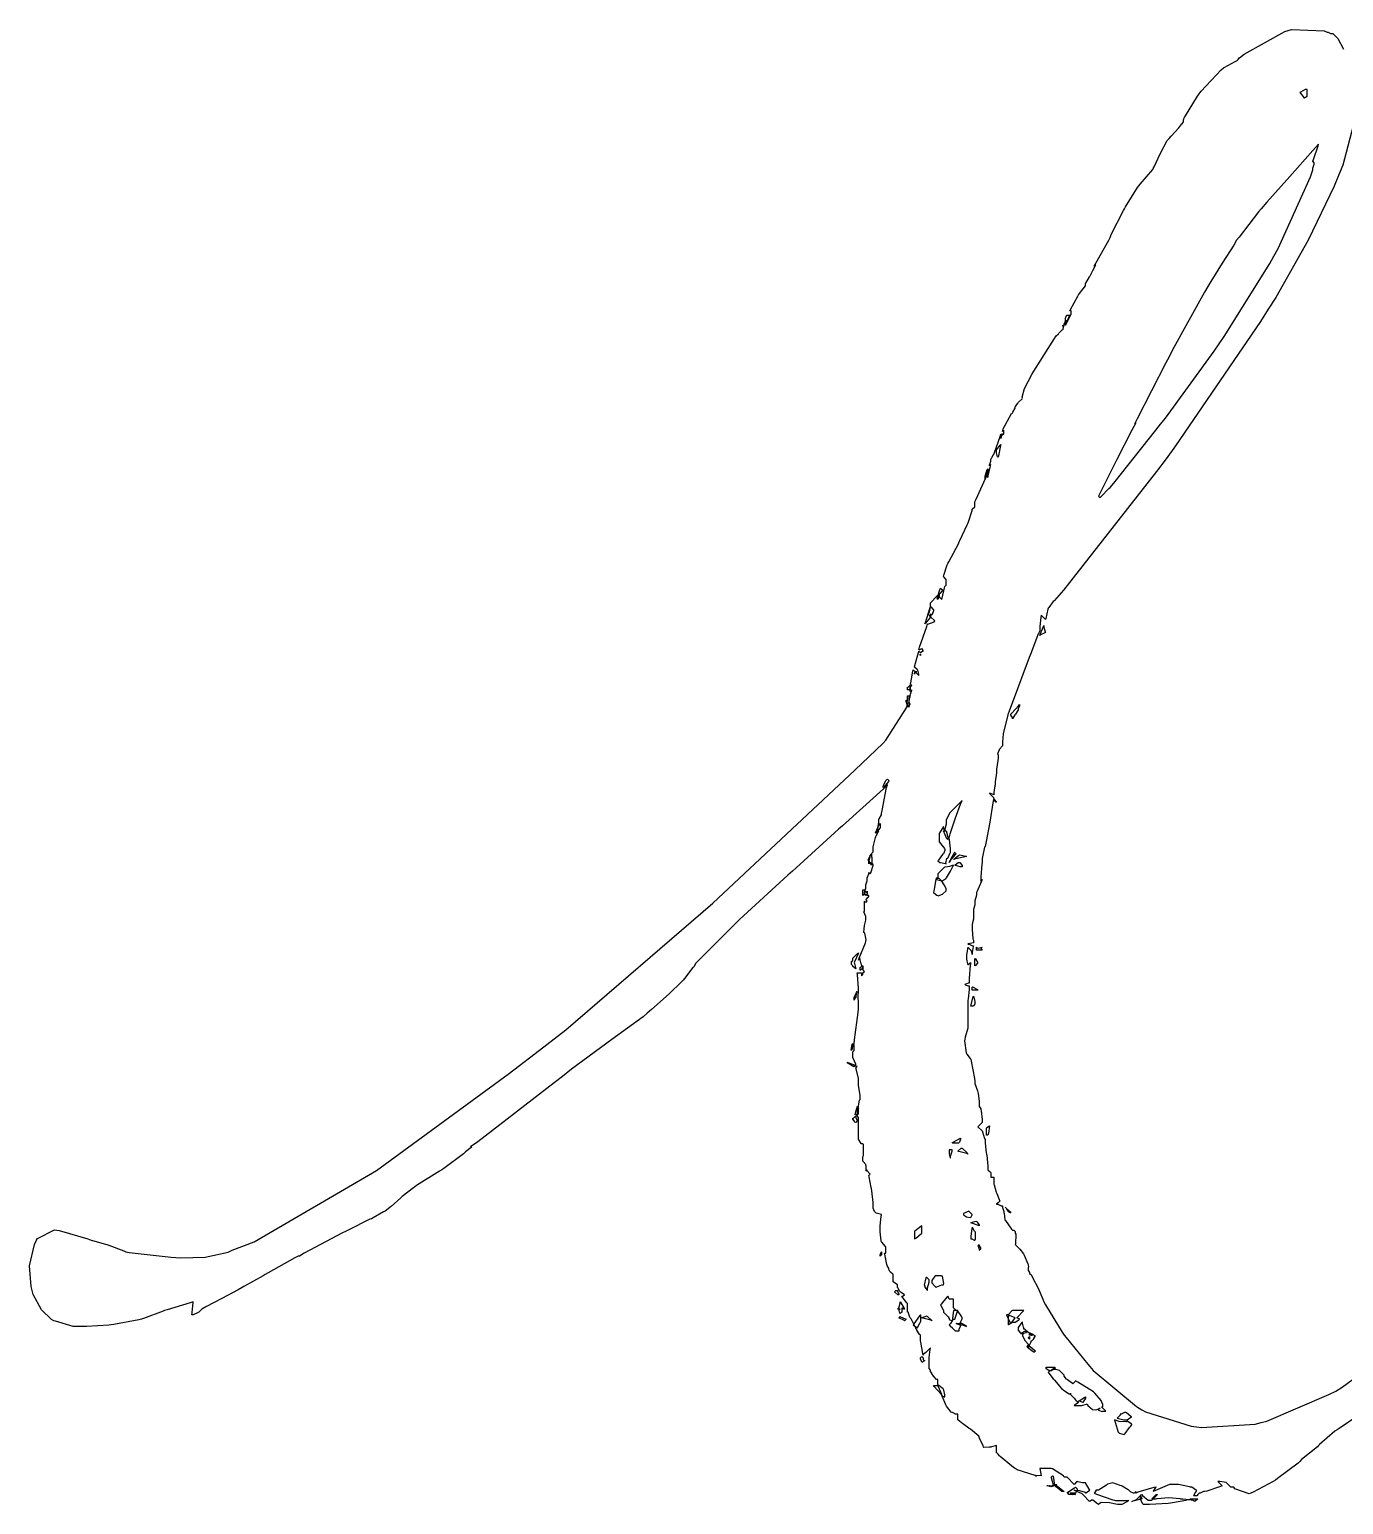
# Model space of a CAD drawing. Extents: x 51 to 306, y 22 to 311.
# Drawn here: x 58 to 90.25, y 172.72 to 208.94 of the extents above; entities that cross this region are included whole.
import ezdxf

# ---------------------------------------------------------------- set-up
doc = ezdxf.new("R2010")
doc.units = 0
doc.header["$MEASUREMENT"] = 0

msp = doc.modelspace()

# ---------------------------------------------------------------- linework, layer by layer
at = {"color": 7}
for points in [[(90.6279, 174.916), (90.1513, 174.59), (90.0987, 174.555), (90.0451, 174.52), (89.6676, 174.194), (89.6415, 174.166), (89.6137, 174.14), (89.2267, 173.823), (89.1826, 173.779), (89.1385, 173.735), (88.6354, 173.356), (88.5832, 173.32), (88.5292, 173.286), (88.0346, 173.02), (87.9821, 173.002), (87.938, 172.985), (87.5852, 173.109), (87.5591, 173.144), (87.5249, 173.144), (87.4889, 173.144), (87.4794, 173.153), (87.3912, 173.241), (87.3827, 173.25), (87.3732, 173.259), (87.2215, 173.284), (87.1721, 173.284), (87.1802, 173.276), (87.267, 173.188), (87.2765, 173.178), (87.2324, 173.162), (86.8976, 173.047), (86.8535, 173.038), (86.8179, 173.038), (86.7392, 173.002), (86.7131, 173.002), (86.6771, 172.967), (86.6771, 172.967), (86.651, 172.931), (86.6429, 172.931), (86.6249, 172.931), (86.5837, 172.931), (86.571, 172.931), (86.5794, 172.941), (86.6331, 173.029), (86.6429, 173.038), (86.6429, 173.065), (86.5353, 173.144), (86.5008, 173.144), (86.4732, 173.153), (86.203, 173.214), (86.1138, 173.214), (85.9815, 173.214), (85.6368, 173.065), (85.5846, 173.038), (85.5927, 173.047), (85.6449, 173.135), (85.6548, 173.144), (85.6008, 173.135), (85.2039, 173.02), (85.1598, 173.002), (85.1598, 173.038), (85.1598, 173.038), (85.1256, 173.002), (85.1256, 173.002), (85.0981, 173.002), (85.0276, 173.029), (85.0194, 173.038), (84.9835, 173.073), (84.9658, 173.083), (84.8251, 173.17), (84.8071, 173.178), (84.7714, 173.188), (84.5965, 173.25), (84.5965, 173.25), (84.5965, 173.25), (84.4628, 173.223), (84.4543, 173.214), (84.4367, 173.197), (84.238, 173.073), (84.1735, 173.073), (84.1735, 173.055), (84.1456, 173.011), (84.1375, 173.002), (84.1897, 172.975), (84.5951, 172.835), (84.6307, 172.825), (84.6571, 172.817), (84.9574, 172.817), (84.9835, 172.825), (84.9835, 172.825), (84.9574, 172.8), (84.9492, 172.791), (84.9492, 172.791), (84.8169, 172.721), (84.7729, 172.721), (84.7065, 172.721), (84.5111, 172.765), (84.3044, 172.773), (84.2779, 172.755), (84.2779, 172.755), (84.2437, 172.721), (84.2437, 172.721), (84.2162, 172.738), (84.1043, 172.825), (84.0673, 172.825), (84.0673, 172.825), (84.0313, 172.791), (84.0313, 172.791), (84.0133, 172.8), (83.8715, 172.951), (83.8549, 172.967), (83.8369, 172.985), (83.6443, 173.073), (83.6443, 173.073), (83.6443, 173.073), (83.771, 173.065), (83.9156, 173.02), (83.9251, 173.002), (83.9336, 173.011), (84.0218, 173.065), (84.0313, 173.073), (84.0133, 173.1), (83.9212, 173.25), (83.8909, 173.25), (83.8468, 173.25), (83.7311, 173.276), (83.7145, 173.284), (83.7046, 173.276), (83.6524, 173.223), (83.6443, 173.214), (83.6263, 173.232), (83.4842, 173.374), (83.4679, 173.39), (83.4499, 173.39), (83.4087, 173.39), (83.396, 173.39), (83.3783, 173.426), (83.1137, 173.594), (83.0792, 173.603), (83.0076, 173.603), (82.7966, 173.603), (82.7966, 173.603), (82.8326, 173.426), (82.8326, 173.426), (82.6989, 173.436), (82.6904, 173.426), (82.6904, 173.426), (82.7169, 173.426), (82.7264, 173.426), (82.6823, 173.436), (82.2413, 173.576), (82.1972, 173.603), (82.1531, 173.629), (81.8265, 173.903), (81.8085, 173.919), (81.7742, 173.955), (81.7742, 173.955), (81.7467, 173.99), (81.7383, 173.99), (81.7383, 174.026), (81.7383, 174.026), (81.7383, 174.06), (81.7383, 174.06), (81.7383, 174.166), (81.7383, 174.166), (81.6144, 174.141), (81.5979, 174.132), (81.5538, 174.132), (81.4296, 174.123), (81.4215, 174.132), (81.4116, 174.158), (81.3234, 174.352), (81.3153, 174.378), (81.3058, 174.396), (81.0948, 174.573), (81.0687, 174.589), (81.0588, 174.599), (80.935, 174.687), (80.9265, 174.695), (80.9089, 174.705), (80.7861, 174.804), (80.7861, 174.837), (80.7861, 174.863), (80.7861, 174.942), (80.7861, 174.942), (80.7861, 174.942), (80.7325, 174.942), (80.7159, 174.942), (80.706, 174.952), (80.6609, 174.978), (80.6457, 174.978), (80.6277, 174.987), (80.512, 175.138), (80.5035, 175.154), (80.494, 175.172), (80.4058, 175.384), (80.3973, 175.401), (80.4058, 175.393), (80.4527, 175.367), (80.4693, 175.367), (80.4693, 175.411), (80.4414, 175.525), (80.4333, 175.543), (80.4238, 175.561), (80.3243, 175.647), (80.2929, 175.647), (80.2929, 175.683), (80.2929, 175.719), (80.2929, 175.754), (80.2929, 175.79), (80.2651, 175.79), (80.2058, 175.86), (80.1867, 175.86), (80.1867, 175.878), (80.1508, 175.93), (80.1508, 175.93), (80.1508, 175.948), (80.1165, 175.988), (80.1165, 176), (80.1165, 176.018), (80.0806, 176.059), (80.0806, 176.072), (80.0806, 176.116), (80.0806, 176.215), (80.0806, 176.248), (80.0806, 176.328), (80.1067, 176.531), (80.1165, 176.565), (80.1067, 176.557), (80.0185, 176.469), (80.0104, 176.459), (80.0005, 176.451), (79.9402, 176.405), (79.9402, 176.389), (79.9303, 176.425), (79.8766, 176.707), (79.8682, 176.742), (79.8682, 176.778), (79.8682, 176.856), (79.8682, 176.882), (79.8505, 176.892), (79.7719, 177.016), (79.7638, 177.024), (79.7539, 177.052), (79.6382, 177.28), (79.6216, 177.307), (79.6121, 177.324), (79.5666, 177.447), (79.5514, 177.447), (79.5514, 177.465), (79.5514, 177.505), (79.5514, 177.517), (79.5514, 177.517), (79.5514, 177.625), (79.5514, 177.66), (79.5334, 177.677), (79.4191, 177.818), (79.411, 177.836), (79.4272, 177.836), (79.4713, 177.862), (79.4812, 177.87), (79.4713, 177.88), (79.3831, 177.932), (79.375, 177.94), (79.3655, 177.95), (79.3129, 178.038), (79.3048, 178.047), (79.3048, 178.065), (79.3048, 178.104), (79.3048, 178.117), (79.2949, 178.127), (79.2067, 178.18), (79.1986, 178.189), (79.1986, 178.223), (79.1986, 178.241), (79.1986, 178.281), (79.1986, 178.293), (79.1986, 178.293), (79.1986, 178.347), (79.1986, 178.365), (79.1891, 178.375), (79.1365, 178.427), (79.1284, 178.435), (79.1185, 178.445), (79.0924, 178.49), (79.0924, 178.506), (79.0924, 178.524), (79.0582, 178.563), (79.0582, 178.576), (79.0483, 178.612), (78.9947, 178.868), (78.9862, 178.894), (78.9862, 178.894), (79.0127, 178.894), (79.0222, 178.894), (79.0222, 178.93), (79.0222, 179.009), (79.0222, 179.035), (79.0127, 179.053), (78.9245, 179.167), (78.916, 179.175), (78.9065, 179.193), (78.8818, 179.419), (78.8818, 179.494), (78.8818, 179.552), (78.898, 179.724), (78.916, 179.846), (78.916, 179.846), (78.916, 179.846), (78.7837, 179.873), (78.7756, 179.881), (78.7396, 179.917), (78.7396, 179.917), (78.7054, 179.997), (78.7054, 180.023), (78.7054, 180.139), (78.6776, 180.42), (78.6694, 180.482), (78.6599, 180.508), (78.6074, 180.764), (78.5992, 180.799), (78.5992, 180.799), (78.6335, 180.835), (78.6335, 180.835), (78.6239, 180.844), (78.5633, 180.916), (78.5633, 180.939), (78.5633, 180.939), (78.5372, 180.914), (78.529, 180.905), (78.5372, 180.914), (78.5372, 181.037), (78.529, 181.045), (78.529, 181.073), (78.4655, 181.143), (78.4571, 181.151), (78.4571, 181.179), (78.4571, 181.238), (78.4571, 181.258), (78.4751, 181.293), (78.4751, 181.558), (78.4571, 181.574), (78.4571, 181.574), (78.431, 181.574), (78.4229, 181.574), (78.413, 181.584), (78.3608, 181.672), (78.3527, 181.681), (78.3527, 181.813), (78.3527, 182.111), (78.3527, 182.21), (78.3527, 182.228), (78.3167, 182.268), (78.3167, 182.28), (78.3167, 182.28), (78.3428, 182.307), (78.3527, 182.316), (78.3527, 182.352), (78.3527, 182.43), (78.3527, 182.456), (78.3527, 182.456), (78.3248, 182.432), (78.3167, 182.422), (78.3167, 182.44), (78.3167, 182.48), (78.3167, 182.492), (78.3167, 182.492), (78.3428, 182.466), (78.3527, 182.456), (78.3527, 182.51), (78.3773, 182.652), (78.3869, 182.669), (78.3869, 182.775), (78.3527, 183.013), (78.3527, 183.092), (78.3527, 183.18), (78.2891, 183.418), (78.2807, 183.444), (78.2807, 183.444), (78.3167, 183.48), (78.3167, 183.48), (78.3167, 183.48), (78.2807, 183.48), (78.2807, 183.48), (78.2807, 183.534), (78.219, 183.683), (78.2105, 183.691), (78.2105, 183.727), (78.2105, 183.807), (78.2105, 183.833), (78.2105, 183.833), (78.2465, 183.867), (78.2465, 183.867), (78.2465, 183.903), (78.2465, 183.983), (78.2465, 184.01), (78.2465, 184.01), (78.219, 183.983), (78.2105, 183.974), (78.2105, 183.992), (78.2465, 184.031), (78.2465, 184.044), (78.2546, 184.132), (78.3428, 184.803), (78.3527, 184.892), (78.3527, 184.989), (78.3428, 185.244), (78.3527, 185.279), (78.3527, 185.403), (78.3248, 185.729), (78.3167, 185.773), (78.3428, 185.773), (78.402, 185.773), (78.4229, 185.773), (78.4229, 185.756), (78.4229, 185.716), (78.4229, 185.702), (78.4229, 185.702), (78.4571, 185.738), (78.4571, 185.738), (78.4571, 185.738), (78.4571, 185.773), (78.4571, 185.773), (78.4571, 185.773), (78.4931, 185.808), (78.4931, 185.808), (78.4931, 185.808), (78.4571, 185.862), (78.4571, 185.878), (78.4571, 185.906), (78.4229, 185.965), (78.4229, 185.984), (78.413, 185.994), (78.3869, 186.093), (78.3869, 186.126), (78.3869, 186.126), (78.3608, 186.1), (78.3527, 186.09), (78.3689, 186.134), (78.5192, 186.515), (78.529, 186.549), (78.5372, 186.585), (78.5012, 186.752), (78.4931, 186.76), (78.4835, 186.77), (78.4973, 186.938), (78.529, 187.07), (78.529, 187.113), (78.529, 187.157), (78.4835, 187.273), (78.4931, 187.289), (78.4931, 187.351), (78.4931, 187.492), (78.4931, 187.537), (78.4931, 187.537), (78.5192, 187.511), (78.529, 187.501), (78.529, 187.501), (78.5633, 187.537), (78.5633, 187.537), (78.5633, 187.537), (78.5372, 187.563), (78.529, 187.572), (78.5372, 187.581), (78.5894, 187.634), (78.5992, 187.642), (78.5992, 187.642), (78.5992, 187.678), (78.5992, 187.678), (78.5717, 187.678), (78.4931, 187.714), (78.4931, 187.714), (78.4931, 187.758), (78.529, 187.857), (78.529, 187.89), (78.529, 187.934), (78.5633, 188.033), (78.5633, 188.067), (78.5633, 188.111), (78.5992, 188.21), (78.5992, 188.243), (78.5992, 188.243), (78.6239, 188.216), (78.6335, 188.207), (78.6515, 188.234), (78.7135, 188.411), (78.7054, 188.419), (78.7054, 188.437), (78.6419, 188.481), (78.6335, 188.49), (78.6335, 188.49), (78.6074, 188.463), (78.5992, 188.454), (78.5992, 188.508), (78.6335, 188.627), (78.6335, 188.666), (78.6419, 188.675), (78.7054, 188.748), (78.7054, 188.772), (78.7054, 188.79), (78.7054, 188.83), (78.7054, 188.842), (78.7135, 188.87), (78.7658, 189.098), (78.7756, 189.125), (78.7837, 189.143), (78.8363, 189.249), (78.8458, 189.265), (78.8458, 189.265), (78.8098, 189.229), (78.8098, 189.229), (78.8183, 189.265), (78.8458, 189.478), (78.8458, 189.548), (78.8539, 189.557), (78.916, 189.657), (78.916, 189.688), (78.9326, 189.76), (79.0402, 190.324), (79.0582, 190.394), (79.0483, 190.386), (78.9601, 190.298), (78.952, 190.288), (78.8719, 190.217), (77.9544, 189.389), (77.8577, 189.301), (77.76, 189.213), (76.8174, 188.357), (76.7292, 188.277), (76.6135, 188.172), (75.529, 187.176), (75.4242, 187.078), (75.3181, 186.982), (74.4361, 186.1), (74.3659, 186.02), (74.356, 186.012), (74.3038, 185.923), (74.2957, 185.914), (74.2858, 185.906), (74.0819, 185.641), (74.0473, 185.597), (74.0033, 185.553), (73.6988, 185.258), (73.2716, 184.874), (73.1654, 184.785), (73.0596, 184.697), (72.2962, 184.142), (71.3052, 183.408), (71.0847, 183.232), (70.8808, 183.074), (69.004, 181.628), (68.8277, 181.504), (68.8277, 181.504), (68.8523, 181.504), (68.8619, 181.504), (68.8439, 181.488), (68.7021, 181.381), (68.6855, 181.364), (68.6499, 181.329), (68.1743, 180.975), (68.1221, 180.939), (68.0681, 180.905), (67.5033, 180.552), (67.4508, 180.516), (67.4232, 180.499), (67.1505, 180.287), (67.134, 180.269), (67.116, 180.253), (66.8775, 180.041), (66.8514, 180.023), (66.8419, 180.014), (66.7272, 179.926), (66.711, 179.917), (66.693, 179.909), (66.4365, 179.758), (66.3924, 179.74), (66.3568, 179.724), (65.8192, 179.459), (65.7571, 179.423), (65.6869, 179.389), (64.7428, 178.894), (64.6285, 178.822), (64.6285, 178.822), (64.5943, 178.822), (64.5943, 178.822), (64.5142, 178.778), (63.8609, 178.409), (63.7826, 178.365), (63.7385, 178.339), (63.2615, 178.074), (63.2174, 178.047), (63.1197, 177.994), (62.7228, 177.783), (62.326, 177.571), (62.2293, 177.517), (62.2293, 177.517), (62.1757, 177.457), (62.1591, 177.447), (62.1411, 177.439), (62.0215, 177.377), (61.9827, 177.377), (61.9898, 177.433), (62.013, 177.602), (62.0187, 177.672), (62.0187, 177.694), (62.0187, 177.694), (61.9471, 177.677), (61.3833, 177.501), (61.3131, 177.483), (61.2771, 177.465), (60.8005, 177.289), (60.748, 177.271), (60.6859, 177.254), (60.0685, 177.14), (60.0082, 177.13), (59.9461, 177.122), (59.4085, 177.094), (59.2307, 177.094), (59.0723, 177.094), (58.6412, 177.219), (58.5971, 177.235), (58.5431, 177.263), (58.2909, 177.501), (58.094, 177.88), (58.0679, 177.976), (58.0401, 178.074), (58.0002, 178.581), (58.1187, 179.106), (58.1723, 179.211), (58.1988, 179.255), (58.6133, 179.468), (58.6673, 179.458), (58.728, 179.45), (59.4335, 179.247), (59.5133, 179.211), (59.5478, 179.203), (59.866, 179.115), (59.902, 179.105), (59.9461, 179.088), (60.3169, 178.947), (60.361, 178.929), (60.4492, 178.912), (61.4796, 178.798), (61.5957, 178.788), (61.71, 178.78), (62.308, 178.798), (62.8731, 178.92), (62.9708, 178.965), (63.5166, 179.168), (66.5208, 180.919), (69.7537, 183.286), (70.4152, 183.797), (71.1648, 184.38), (74.7751, 187.489), (78.263, 190.756), (78.952, 191.418), (79.0222, 191.488), (79.5239, 192.282), (79.5514, 192.37), (79.5514, 192.354), (79.5775, 192.309), (79.5874, 192.3), (79.6036, 192.336), (79.5913, 192.51), (79.5874, 192.51), (79.5955, 192.528), (79.6477, 192.697), (79.6576, 192.723), (79.6576, 192.723), (79.6301, 192.697), (79.6216, 192.687), (79.6216, 192.714), (79.6216, 192.774), (79.6216, 192.793), (79.6216, 192.793), (79.6477, 192.821), (79.6576, 192.829), (79.6576, 192.829), (79.6301, 192.855), (79.6216, 192.863), (79.6301, 192.899), (79.6823, 193.182), (79.6918, 193.216), (79.7098, 193.199), (79.8241, 193.085), (79.834, 193.076), (79.834, 193.111), (79.8065, 193.208), (79.798, 193.216), (79.7885, 193.226), (79.7278, 193.286), (79.7278, 193.286), (79.7359, 193.322), (79.8241, 193.64), (79.834, 193.675), (79.8682, 193.639), (79.8766, 193.649), (79.9236, 193.675), (79.9402, 193.675), (79.9402, 193.693), (79.9123, 193.737), (79.9042, 193.745), (79.8946, 193.737), (79.8491, 193.711), (79.834, 193.711), (79.8505, 193.773), (80.0269, 194.284), (80.0446, 194.345), (80.053, 194.336), (80.2033, 194.399), (80.221, 194.417), (80.2114, 194.426), (80.1247, 194.513), (80.1165, 194.521), (80.1165, 194.521), (80.0887, 194.549), (80.0806, 194.557), (80.0806, 194.557), (80.071, 194.619), (80.0806, 194.627), (80.0887, 194.645), (80.1165, 194.765), (80.1165, 194.804), (80.1165, 194.866), (80.2831, 195.034), (80.2929, 195.05), (80.301, 195.042), (80.3878, 194.955), (80.3973, 194.946), (80.4058, 194.981), (80.4594, 195.228), (80.4693, 195.263), (80.4693, 195.263), (80.494, 195.29), (80.5035, 195.298), (80.5035, 195.334), (80.5035, 195.413), (80.5035, 195.439), (80.494, 195.448), (80.4414, 195.501), (80.4333, 195.509), (80.4414, 195.545), (80.5296, 195.793), (80.5395, 195.828), (80.5656, 195.872), (80.8041, 196.313), (80.8221, 196.357), (80.8383, 196.392), (81.0147, 196.78), (81.0327, 196.814), (81.0493, 196.85), (81.1389, 197.133), (81.1389, 197.133), (81.1389, 197.16), (81.2091, 197.219), (81.2091, 197.239), (81.2091, 197.265), (81.2091, 197.343), (81.2091, 197.343), (81.2352, 197.405), (81.4641, 197.918), (81.4917, 197.979), (81.5277, 197.944), (81.5358, 197.98), (81.588, 198.227), (81.5979, 198.261), (81.5979, 198.261), (81.5703, 198.235), (81.5619, 198.225), (81.5619, 198.225), (81.5619, 198.261), (81.5619, 198.261), (81.5703, 198.271), (81.5979, 198.344), (81.5979, 198.367), (81.5979, 198.385), (81.6225, 198.429), (81.6321, 198.438), (81.6321, 198.438), (81.6585, 198.5), (81.6681, 198.508), (81.6846, 198.552), (81.8265, 198.95), (81.8444, 199.003), (81.8444, 199.003), (81.8444, 198.976), (81.8444, 198.967), (81.8526, 198.976), (81.8981, 199.003), (81.9146, 199.003), (81.9146, 199.029), (81.9146, 199.088), (81.9146, 199.107), (81.9146, 199.107), (81.8885, 199.082), (81.8804, 199.073), (81.8967, 199.135), (82.109, 199.514), (82.127, 199.532), (82.1351, 199.541), (82.1972, 199.64), (82.1972, 199.672), (82.2053, 199.682), (82.2579, 199.77), (82.2674, 199.778), (82.2759, 199.788), (82.3641, 199.876), (82.3736, 199.885), (82.3641, 199.911), (82.4219, 200.127), (82.6022, 200.466), (82.6562, 200.554), (82.7084, 200.642), (83.2019, 201.42), (83.2556, 201.472), (83.2637, 201.482), (83.3519, 201.568), (83.3617, 201.577), (83.3699, 201.586), (83.396, 201.686), (83.396, 201.719), (83.4319, 201.683), (83.4581, 201.719), (83.5723, 201.957), (83.5723, 202.035), (83.5723, 202.035), (83.5381, 202.035), (83.5381, 202.035), (83.5547, 202.063), (83.7311, 202.39), (83.7487, 202.424), (83.7752, 202.46), (83.9251, 202.646), (83.9251, 202.707), (83.9336, 202.716), (84.0218, 202.865), (84.0313, 202.883), (84.0398, 202.893), (84.092, 203.007), (84.1015, 203.024), (84.1015, 203.024), (84.1636, 203.148), (84.1735, 203.164), (84.1735, 203.164), (84.1375, 203.139), (84.1375, 203.13), (84.1721, 203.201), (84.4903, 203.765), (84.5263, 203.835), (84.5524, 203.907), (84.8512, 204.497), (84.879, 204.541), (84.9051, 204.585), (85.1958, 205.06), (85.2318, 205.104), (85.266, 205.148), (85.5747, 205.503), (85.5846, 205.529), (85.6107, 205.573), (85.7511, 205.887), (85.9275, 206.217), (85.9716, 206.269), (86.0242, 206.323), (86.2101, 206.525), (86.2902, 206.622), (86.2902, 206.622), (86.2983, 206.622), (86.3244, 206.676), (86.3244, 206.692), (86.3244, 206.72), (86.3505, 206.79), (86.3604, 206.798), (86.3769, 206.825), (86.669, 207.302), (86.7131, 207.363), (86.7572, 207.425), (87.2504, 207.954), (87.3125, 207.998), (87.3291, 208.008), (87.5937, 208.157), (87.6293, 208.175), (87.6378, 208.175), (87.6653, 208.209), (87.6653, 208.209), (87.6653, 208.209), (87.6914, 208.245), (87.7013, 208.245), (87.8156, 208.333), (88.8118, 208.889), (88.9, 208.915), (88.9787, 208.942), (89.7805, 208.907), (89.8521, 208.88), (89.8783, 208.88), (89.9375, 208.844), (89.9583, 208.844), (89.9929, 208.844), (90.0811, 208.756), (90.0987, 208.738), (90.1167, 208.722), (90.2575, 208.457)], [(90.5358, 206.729), (90.2395, 205.609), (90.1347, 205.353), (90.0285, 205.098), (89.3893, 203.765), (88.5913, 202.364), (88.4068, 202.071), (88.2206, 201.772), (86.13, 198.72), (85.9014, 198.402), (85.6629, 198.085), (83.3783, 195.174), (83.1494, 194.91), (83.1314, 194.893), (83.0255, 194.751), (83.009, 194.733), (82.9991, 194.707), (82.9469, 194.478), (82.9388, 194.451), (82.9289, 194.461), (82.8407, 194.549), (82.8326, 194.557), (82.8227, 194.513), (82.7966, 194.281), (82.7966, 194.204), (82.7966, 194.178), (82.7705, 194.108), (82.7624, 194.098), (82.7444, 194.054), (82.6022, 193.683), (82.586, 193.639), (82.5419, 193.517), (82.1009, 192.334), (82.0568, 192.228), (82.0127, 192.114), (81.9023, 191.648), (81.8804, 191.449), (81.8804, 191.382), (81.8804, 191.354), (81.8127, 191.272), (81.7644, 191.153), (81.7742, 191.135), (81.7742, 191.047), (81.7467, 190.827), (81.7383, 190.783), (81.7383, 190.686), (81.704, 190.467), (81.704, 190.394), (81.6942, 190.368), (81.6681, 190.202), (81.6681, 190.147), (81.6585, 190.157), (81.5703, 190.193), (81.5619, 190.183), (81.5703, 190.175), (81.6585, 190.087), (81.6681, 190.077), (81.6501, 189.954), (81.5742, 189.478), (81.4821, 189.001), (81.4557, 188.877), (81.4462, 188.86), (81.3855, 188.583), (81.3855, 188.49), (81.376, 188.445), (81.3513, 188.135), (81.3513, 188.031), (81.3513, 188.031), (81.376, 188.058), (81.3855, 188.067), (81.3675, 188.032), (81.2617, 187.784), (81.2451, 187.748), (81.2451, 187.687), (81.2091, 187.548), (81.2091, 187.501), (81.2091, 187.449), (81.1749, 187.329), (81.1749, 187.289), (81.1749, 187.289), (81.1749, 187.237), (81.1749, 187.219), (81.1749, 187.202), (81.1749, 187.149), (81.1749, 187.149), (81.1749, 187.096), (81.1389, 186.976), (81.1389, 186.936), (81.1389, 186.848), (81.1569, 186.611), (81.1749, 186.583), (81.1749, 186.583), (81.1749, 186.549), (81.1749, 186.549), (81.1749, 186.513), (81.1749, 186.513), (81.0412, 186.489), (81.0327, 186.479), (81.0673, 186.479), (81.147, 186.443), (81.1749, 186.443), (81.165, 186.426), (81.1389, 186.28), (81.1389, 186.231), (81.1389, 186.259), (81.1114, 186.329), (81.1029, 186.337), (81.0934, 186.347), (81.0327, 186.407), (81.0327, 186.407), (81.0327, 186.407), (80.9985, 186.223), (80.9985, 186.16), (80.9985, 186.116), (81.0232, 185.994), (81.0327, 185.984), (81.0493, 185.984), (81.0891, 186.02), (81.1029, 186.02), (81.0934, 185.968), (81.0687, 185.637), (81.0687, 185.525), (81.0412, 185.525), (80.9625, 185.491), (80.9625, 185.491), (80.9706, 185.482), (81.0436, 185.455), (81.0687, 185.455), (81.0687, 185.367), (81.0412, 185.138), (81.0327, 185.102), (81.0327, 185.024), (81.0327, 184.846), (81.0327, 184.785), (81.0327, 184.715), (81.0327, 184.556), (81.0327, 184.503), (81.0327, 184.415), (80.9706, 184.194), (80.9625, 184.15), (80.953, 184.106), (80.9886, 183.815), (80.9985, 183.797), (81.0066, 183.781), (81.0934, 183.674), (81.1029, 183.657), (81.1114, 183.604), (81.1996, 183.181), (81.2091, 183.128), (81.2091, 183.057), (81.2698, 182.881), (81.2793, 182.845), (81.2878, 182.811), (81.3153, 182.625), (81.3153, 182.563), (81.3153, 182.563), (81.3153, 182.51), (81.3153, 182.492), (81.3234, 182.484), (81.3513, 182.438), (81.3513, 182.422), (81.3594, 182.388), (81.3855, 182.175), (81.3855, 182.104), (81.376, 182.095), (81.2878, 182.007), (81.2793, 181.997), (81.2878, 181.989), (81.376, 181.902), (81.3855, 181.893), (81.394, 181.875), (81.4462, 181.708), (81.4557, 181.681), (81.4557, 181.592), (81.4821, 181.355), (81.4917, 181.328), (81.4998, 181.302), (81.5277, 181.03), (81.5277, 180.939), (81.5358, 180.931), (81.588, 180.879), (81.5979, 180.869), (81.5979, 180.843), (81.5979, 180.783), (81.5979, 180.763), (81.6321, 180.763), (81.6681, 180.763), (81.6681, 180.737), (81.6681, 180.658), (81.6681, 180.658), (81.6681, 180.622), (81.6681, 180.586), (81.6762, 180.57), (81.7287, 180.394), (81.7383, 180.376), (81.7467, 180.359), (81.8169, 180.173), (81.8085, 180.163), (81.7742, 180.129), (81.7742, 180.129), (81.7383, 180.103), (81.7383, 180.093), (81.7728, 180.093), (81.8526, 180.057), (81.8804, 180.057), (81.8804, 180.013), (81.9146, 179.914), (81.9146, 179.881), (81.9231, 179.873), (81.9408, 179.714), (81.9506, 179.704), (81.9587, 179.696), (82.109, 179.485), (82.127, 179.458), (82.127, 179.458), (82.1517, 179.458), (82.1612, 179.458), (82.1972, 179.423), (82.1972, 179.388), (82.2138, 179.361), (82.2053, 179.115), (82.1972, 179.105), (82.2053, 179.097), (82.2935, 179.009), (82.3034, 178.999), (82.3115, 178.991), (82.3997, 178.876), (82.4096, 178.858), (82.4177, 178.842), (82.5045, 178.63), (82.514, 178.612), (82.514, 178.612), (82.5225, 178.55), (82.514, 178.542), (82.514, 178.524), (82.514, 178.484), (82.514, 178.47), (82.5225, 178.461), (82.55, 178.416), (82.55, 178.399), (82.55, 178.391), (82.5761, 178.365), (82.586, 178.365), (82.6202, 178.295), (82.7567, 178.03), (82.8753, 177.765), (82.9028, 177.694), (82.9374, 177.624), (83.3519, 176.954), (83.396, 176.882), (83.4485, 176.822), (83.9777, 176.168), (84.0313, 176.106), (84.11, 176.01), (85.1697, 175.128), (85.302, 175.048), (85.3983, 174.996), (86.5188, 174.643), (86.6429, 174.625), (86.7653, 174.608), (88.0883, 174.697), (88.2304, 174.731), (88.3708, 174.767), (89.8962, 175.419), (90.0645, 175.507), (90.2229, 175.605), (91.047, 176.204)]]:
    msp.add_lwpolyline(points, dxfattribs=at)
for points in [[(89.1826, 207.397), (89.1907, 207.389), (89.2789, 207.275), (89.2888, 207.257), (89.2969, 207.266), (89.3424, 207.293), (89.359, 207.293), (89.359, 207.337), (89.359, 207.436), (89.359, 207.469), (89.3149, 207.469), (89.1992, 207.407), (89.1826, 207.397)], [(89.5354, 205.669), (89.4994, 205.705), (89.516, 205.75), (89.6317, 206.084), (89.6415, 206.128), (89.4994, 205.97), (88.9346, 205.335), (88.3708, 204.701), (88.2304, 204.541), (88.1683, 204.462), (87.9299, 204.154), (87.6914, 203.845), (87.6293, 203.765), (87.5591, 203.65), (87.2765, 203.2), (86.9943, 202.751), (86.9237, 202.635), (86.844, 202.494), (86.0503, 201.057), (85.9716, 200.907), (85.8919, 200.758), (85.1863, 199.382), (85.1256, 199.249), (85.1256, 199.249), (85.1503, 199.275), (85.1598, 199.283), (85.0621, 199.107), (84.6889, 198.385), (84.3319, 197.662), (84.2437, 197.485), (84.2779, 197.449), (84.3044, 197.477), (84.4984, 197.67), (84.5263, 197.696), (84.6145, 197.802), (85.6449, 199.1), (85.761, 199.249), (85.8834, 199.4), (87.0825, 201.047), (87.2063, 201.224), (87.3291, 201.4), (88.4495, 203.192), (88.5472, 203.376), (88.652, 203.562), (89.4457, 205.326), (89.4994, 205.493), (89.4994, 205.537), (89.5354, 205.636), (89.5354, 205.669)], [(83.396, 201.683), (83.396, 201.683), (83.4319, 201.79), (83.4319, 201.825), (83.4319, 201.851), (83.4581, 201.921), (83.4679, 201.929), (83.4842, 201.929), (83.5244, 201.929), (83.5381, 201.929), (83.5283, 201.921), (83.476, 201.807), (83.4679, 201.789), (83.4499, 201.789), (83.396, 201.683), (83.396, 201.683)], [(83.3617, 201.648), (83.3617, 201.648), (83.3617, 201.648), (83.3617, 201.648), (83.3617, 201.648), (83.3617, 201.683), (83.3617, 201.683), (83.3617, 201.683), (83.3617, 201.648), (83.3617, 201.648)], [(81.8444, 198.896), (81.8444, 198.896), (81.8444, 198.896), (81.8444, 198.896), (81.8444, 198.914), (81.8444, 198.954), (81.8444, 198.967), (81.8444, 198.967), (81.8444, 199.003), (81.8444, 199.003), (81.8444, 199.003), (81.8804, 199.003), (81.8804, 199.003), (81.8706, 199.003), (81.8444, 198.896), (81.8444, 198.896)], [(81.7742, 198.438), (81.7644, 198.447), (81.7383, 198.547), (81.7383, 198.578), (81.7383, 198.622), (81.8265, 198.738), (81.8444, 198.754), (81.8349, 198.728), (81.7824, 198.473), (81.7742, 198.438)], [(81.4557, 197.908), (81.4557, 197.97), (81.5097, 198.138), (81.5277, 198.155), (81.5277, 198.094), (81.4641, 197.926), (81.4557, 197.908)], [(80.3271, 195.086), (80.3271, 195.052), (80.301, 194.963), (80.2929, 194.946), (80.2831, 194.963), (80.3451, 195.192), (80.3631, 195.227), (80.3712, 195.218), (80.4238, 195.166), (80.4333, 195.156), (80.4058, 195.156), (80.3437, 195.096), (80.3271, 195.086), (80.3271, 195.086), (80.3271, 195.086), (80.3271, 195.086)], [(80.1165, 194.769), (80.1247, 194.761), (80.1769, 194.707), (80.1867, 194.697), (80.1867, 194.663), (80.1592, 194.575), (80.1508, 194.557), (80.1508, 194.557), (80.1247, 194.584), (80.1165, 194.593), (80.1165, 194.575), (80.1165, 194.535), (80.1165, 194.521), (80.1067, 194.505), (79.991, 194.363), (79.9744, 194.345), (79.991, 194.381), (80.0985, 194.725), (80.1165, 194.769)], [(82.7966, 194.064), (82.8051, 194.09), (82.8933, 194.284), (82.9028, 194.31), (82.9028, 194.266), (82.9289, 194.152), (82.9388, 194.134), (82.9208, 194.125), (82.8132, 194.073), (82.7966, 194.064)], [(79.8682, 193.605), (79.8682, 193.605), (79.8682, 193.569), (79.8682, 193.569), (79.8643, 193.574), (79.8671, 193.605), (79.8682, 193.605), (79.8682, 193.605), (79.8682, 193.605), (79.8682, 193.605)], [(79.7638, 193.182), (79.7638, 193.164), (79.7278, 193.124), (79.7278, 193.11), (79.7278, 193.128), (79.7539, 193.173), (79.7638, 193.182), (79.7638, 193.182), (79.7638, 193.182), (79.7638, 193.182)], [(79.6216, 192.723), (79.6036, 192.723), (79.5637, 192.723), (79.5514, 192.723), (79.5514, 192.723), (79.5514, 192.776), (79.5514, 192.793), (79.568, 192.793), (79.6078, 192.829), (79.6216, 192.829), (79.6216, 192.811), (79.6216, 192.771), (79.6216, 192.757), (79.6216, 192.757), (79.6216, 192.732), (79.6216, 192.723)], [(79.5514, 192.404), (79.5419, 192.396), (79.5419, 192.309), (79.5514, 192.3), (79.5514, 192.344), (79.5154, 192.443), (79.5154, 192.476), (79.5154, 192.476), (79.5419, 192.45), (79.5514, 192.44), (79.5514, 192.44), (79.5514, 192.52), (79.5514, 192.546), (79.5514, 192.546), (79.5514, 192.581), (79.5514, 192.581), (79.568, 192.581), (79.6078, 192.581), (79.6216, 192.581), (79.6121, 192.564), (79.5874, 192.445), (79.5874, 192.404), (79.5874, 192.404), (79.6121, 192.38), (79.6216, 192.37), (79.6149, 192.384), (79.5556, 192.41), (79.5514, 192.404)], [(82.091, 192.123), (82.1171, 192.15), (82.2854, 192.344), (82.3034, 192.37), (82.3034, 192.336), (82.2674, 192.256), (82.2674, 192.228), (82.2579, 192.22), (82.2053, 192.133), (82.1972, 192.123), (82.1877, 192.115), (82.1351, 192.027), (82.127, 192.017), (82.127, 192.045), (82.091, 192.104), (82.091, 192.123)], [(78.952, 190.324), (78.952, 190.324), (78.952, 190.36), (78.952, 190.36), (78.9601, 190.377), (79.0127, 190.483), (79.0222, 190.5), (79.0222, 190.5), (79.0483, 190.528), (79.0582, 190.536), (79.0924, 190.5), (79.0829, 190.474), (78.9686, 190.333), (78.952, 190.324)], [(80.5395, 188.596), (80.5476, 188.613), (80.6002, 188.72), (80.6097, 188.736), (80.6097, 188.824), (80.5822, 189.045), (80.5737, 189.089), (80.6002, 189.187), (80.7187, 189.562), (80.8563, 189.919), (80.8923, 190.007), (80.8824, 189.998), (80.7681, 189.883), (80.7501, 189.865), (80.7325, 189.848), (80.6178, 189.734), (80.6097, 189.724), (80.5917, 189.708), (80.5035, 189.536), (80.5035, 189.478), (80.5035, 189.425), (80.4693, 189.305), (80.4693, 189.265), (80.4594, 189.275), (80.4333, 189.348), (80.4333, 189.371), (80.4238, 189.355), (80.3356, 189.213), (80.3271, 189.195), (80.3271, 189.161), (80.3271, 189.081), (80.3271, 189.053), (80.3271, 188.993), (80.4594, 188.834), (80.4693, 188.806), (80.4693, 188.78), (80.4333, 188.7), (80.4333, 188.7), (80.4153, 188.684), (80.3092, 188.542), (80.2929, 188.524), (80.2929, 188.524), (80.3451, 188.49), (80.3631, 188.49), (80.3631, 188.49), (80.4855, 188.463), (80.5035, 188.454), (80.494, 188.472), (80.5215, 188.587), (80.5395, 188.596)], [(81.6681, 190.041), (81.6762, 190.033), (81.7287, 189.98), (81.7383, 189.971), (81.7203, 189.971), (81.6804, 190.007), (81.6681, 190.007), (81.6681, 190.007), (81.6681, 190.033), (81.6681, 190.041)], [(78.7756, 189.195), (78.7658, 189.213), (78.8539, 189.416), (78.8818, 189.442), (78.8818, 189.416), (78.8818, 189.356), (78.8818, 189.335), (78.8719, 189.327), (78.7837, 189.213), (78.7756, 189.195)], [(80.5395, 189.053), (80.5215, 189.071), (80.4333, 189.265), (80.4333, 189.265), (80.5035, 189.265), (80.5035, 189.265), (80.5395, 189.107), (80.5395, 189.053), (80.5395, 189.053), (80.5395, 189.053), (80.5395, 189.053)], [(80.7501, 188.7), (80.7159, 188.736), (80.706, 188.728), (80.6178, 188.578), (80.6097, 188.56), (80.6097, 188.543), (80.5822, 188.499), (80.5737, 188.49), (80.5917, 188.517), (80.7325, 188.684), (80.7501, 188.7)], [(78.6694, 188.419), (78.6599, 188.429), (78.6074, 188.516), (78.5992, 188.524), (78.5894, 188.542), (78.6515, 188.684), (78.6694, 188.7), (78.6694, 188.684), (78.6694, 188.644), (78.6694, 188.63), (78.6776, 188.613), (78.6776, 188.445), (78.6694, 188.419)], [(80.2929, 187.678), (80.301, 187.67), (80.4101, 187.71), (80.5035, 187.792), (80.5035, 187.818), (80.5035, 187.849), (80.4499, 187.938), (80.3973, 188.031), (80.3973, 188.031), (80.3973, 188.031), (80.494, 188.093), (80.5035, 188.101), (80.512, 188.111), (80.6041, 188.274), (80.6799, 188.419), (80.6799, 188.419), (80.6799, 188.419), (80.5864, 188.389), (80.4774, 188.375), (80.4693, 188.383), (80.4513, 188.367), (80.3092, 188.225), (80.2929, 188.207), (80.2929, 188.181), (80.2929, 188.122), (80.2929, 188.101), (80.2929, 188.101), (80.2569, 188.101), (80.2569, 188.101), (80.2474, 188.067), (80.1949, 187.784), (80.1867, 187.748), (80.1949, 187.74), (80.2749, 187.687), (80.2929, 187.678)], [(80.6799, 188.56), (80.6884, 188.569), (80.8041, 188.657), (80.8221, 188.666), (80.8383, 188.675), (80.9805, 188.64), (80.9985, 188.63), (80.9625, 188.622), (80.706, 188.569), (80.6799, 188.56)], [(80.7159, 188.419), (80.724, 188.429), (80.797, 188.49), (80.8221, 188.49), (80.8383, 188.49), (80.8923, 188.411), (80.8923, 188.383), (80.8482, 188.383), (80.7325, 188.411), (80.7159, 188.419)], [(80.2929, 188.101), (80.319, 188.101), (80.3973, 188.031), (80.3973, 188.031), (80.3973, 188.031), (80.2651, 188.058), (80.2569, 188.067), (80.2569, 188.067), (80.2831, 188.093), (80.2929, 188.101)], [(78.4571, 187.818), (78.4571, 187.818), (78.4571, 187.818), (78.4571, 187.818), (78.4571, 187.818), (78.4931, 187.818), (78.4931, 187.818), (78.4931, 187.818), (78.5192, 187.758), (78.529, 187.748), (78.529, 187.748), (78.5633, 187.784), (78.5633, 187.784), (78.5633, 187.767), (78.5633, 187.728), (78.5633, 187.714), (78.5633, 187.714), (78.529, 187.678), (78.529, 187.678), (78.529, 187.678), (78.5012, 187.705), (78.4931, 187.714), (78.4931, 187.714), (78.4655, 187.687), (78.4571, 187.678), (78.4571, 187.714), (78.4571, 187.792), (78.4571, 187.818)], [(78.2105, 186.09), (78.2105, 186.134), (78.3248, 186.25), (78.3527, 186.267), (78.3428, 186.241), (78.2546, 186.048), (78.2465, 186.02), (78.2546, 186.004), (78.2807, 185.878), (78.2807, 185.878), (78.2807, 185.878), (78.2105, 185.932), (78.2105, 185.95), (78.1763, 185.984), (78.1763, 185.984), (78.1763, 186.038), (78.1763, 186.054), (78.1763, 186.054), (78.2105, 186.082), (78.2105, 186.09)], [(81.2451, 186.337), (81.2451, 186.337), (81.2451, 186.337), (81.2451, 186.337), (81.2451, 186.355), (81.2451, 186.395), (81.2451, 186.407), (81.2451, 186.407), (81.2698, 186.382), (81.2793, 186.373), (81.2878, 186.382), (81.3855, 186.407), (81.3855, 186.407), (81.3855, 186.407), (81.3513, 186.373), (81.3513, 186.373), (81.3855, 186.337), (81.3499, 186.337), (81.2712, 186.337), (81.2451, 186.337)], [(78.3869, 185.914), (78.4035, 185.914), (78.4433, 185.95), (78.4571, 185.95), (78.4571, 185.932), (78.4571, 185.892), (78.4571, 185.878), (78.4394, 185.878), (78.3992, 185.844), (78.3869, 185.844), (78.3869, 185.862), (78.3869, 185.914), (78.3869, 185.914)], [(81.2091, 186.126), (81.2176, 186.118), (81.2793, 186.02), (81.2793, 186.02), (81.2698, 186.012), (81.2176, 185.959), (81.2091, 185.95), (81.2091, 185.994), (81.2091, 186.093), (81.2091, 186.126)], [(78.2807, 185.172), (78.2712, 185.164), (78.2465, 185.119), (78.2465, 185.102), (78.2465, 185.12), (78.2465, 185.172), (78.2465, 185.172), (78.2465, 185.172), (78.2987, 185.298), (78.3167, 185.315), (78.3071, 185.306), (78.2807, 185.207), (78.2807, 185.172)], [(81.1749, 185.208), (81.183, 185.182), (81.2091, 185.07), (81.2091, 185.032), (81.2091, 185.015), (81.183, 184.971), (81.1749, 184.962), (81.1569, 184.962), (81.1156, 184.962), (81.1029, 184.962), (81.1114, 184.989), (81.165, 185.192), (81.1749, 185.208)], [(81.2793, 185.349), (81.2437, 185.349), (81.165, 185.349), (81.1389, 185.349), (81.1389, 185.367), (81.1389, 185.408), (81.1389, 185.421), (81.147, 185.43), (81.2698, 185.367), (81.2793, 185.349)], [(78.2105, 184.044), (78.2105, 184), (78.1844, 183.885), (78.1763, 183.867), (78.1664, 183.877), (78.1925, 184.027), (78.2105, 184.044)], [(78.2465, 183.48), (78.2366, 183.472), (78.0867, 183.559), (78.0701, 183.585), (78.0867, 183.577), (78.2285, 183.525), (78.2465, 183.515), (78.2465, 183.48)], [(78.3167, 182.14), (78.3167, 182.14), (78.2807, 182.104), (78.2807, 182.104), (78.2712, 182.113), (78.2105, 182.186), (78.2105, 182.21), (78.2271, 182.21), (78.2669, 182.246), (78.2807, 182.246), (78.2807, 182.219), (78.3167, 182.16), (78.3167, 182.14)], [(78.3167, 182.456), (78.3167, 182.422), (78.3167, 182.343), (78.3167, 182.316), (78.3167, 182.316), (78.2891, 182.29), (78.2807, 182.28), (78.2712, 182.29), (78.2987, 182.43), (78.3167, 182.456)], [(81.5277, 181.787), (81.4917, 181.787), (81.4917, 181.831), (81.4917, 181.93), (81.4917, 181.963), (81.4998, 181.982), (81.5619, 182.021), (81.5428, 181.843), (81.5277, 181.787)], [(80.8563, 181.717), (80.8563, 181.69), (80.8302, 181.62), (80.8221, 181.61), (80.8122, 181.594), (80.6619, 181.594), (80.6457, 181.61), (80.6718, 181.62), (80.8383, 181.708), (80.8563, 181.717)], [(80.7861, 181.398), (80.7942, 181.408), (80.8672, 181.468), (80.8923, 181.468), (80.8923, 181.468), (81.0147, 181.355), (81.0327, 181.328), (81.0052, 181.337), (80.8122, 181.39), (80.7861, 181.398)], [(80.6457, 181.434), (80.6277, 181.434), (80.5864, 181.434), (80.5737, 181.434), (80.5737, 181.417), (80.5737, 181.378), (80.5737, 181.364), (80.5737, 181.329), (80.6002, 181.231), (80.6097, 181.222), (80.6097, 181.276), (80.6457, 181.395), (80.6457, 181.434)], [(81.9848, 179.987), (81.9506, 180.023), (81.9506, 180.023), (82.073, 179.909), (82.091, 179.881), (82.073, 179.881), (82.0289, 179.909), (82.0208, 179.917), (82.0113, 179.926), (81.9848, 179.987), (81.9848, 179.987)], [(81.1389, 179.846), (81.1389, 179.846), (81.0768, 179.909), (81.0687, 179.917), (81.0588, 179.926), (80.9265, 179.867), (80.9265, 179.846), (80.9265, 179.831), (81.001, 179.784), (81.0934, 179.768), (81.1029, 179.776), (81.1114, 179.786), (81.1389, 179.831), (81.1389, 179.846)], [(81.1029, 179.634), (81.1114, 179.644), (81.2352, 179.68), (81.2451, 179.67), (81.2532, 179.662), (81.3153, 179.589), (81.3153, 179.564), (81.2973, 179.573), (81.1294, 179.626), (81.1029, 179.634)], [(79.7278, 179.423), (79.7278, 179.379), (79.7278, 179.28), (79.7278, 179.247), (79.7539, 179.265), (79.9042, 179.385), (79.9042, 179.423), (79.9042, 179.459), (79.9042, 179.538), (79.9042, 179.564), (79.8766, 179.547), (79.7359, 179.433), (79.7278, 179.423)], [(81.2091, 179.211), (81.2176, 179.239), (81.2176, 179.405), (81.2091, 179.423), (81.1996, 179.433), (81.147, 179.52), (81.1389, 179.528), (81.1294, 179.502), (81.1029, 179.312), (81.1029, 179.247), (81.1294, 179.247), (81.1886, 179.211), (81.2091, 179.211)], [(81.3153, 178.965), (81.3153, 178.965), (81.3513, 178.999), (81.3513, 178.999), (81.3513, 179.027), (81.3153, 179.086), (81.3153, 179.105), (81.3153, 179.105), (81.2793, 179.071), (81.2793, 179.071), (81.2878, 179.062), (81.3153, 178.989), (81.3153, 178.965)], [(81.3513, 178.999), (81.3513, 178.999), (81.3513, 178.999), (81.3513, 178.999)], [(78.916, 178.929), (78.916, 178.929), (78.916, 178.876), (78.916, 178.858), (78.916, 178.85), (78.8818, 178.822), (78.8818, 178.822), (78.8818, 178.85), (78.9065, 178.92), (78.916, 178.929)], [(80.0104, 178.293), (80.0005, 178.285), (79.9648, 178.11), (79.9744, 178.083), (79.9744, 178.056), (80.035, 177.986), (80.0446, 177.976), (80.0446, 178.038), (80.0806, 178.177), (80.0806, 178.223), (80.0806, 178.241), (80.0269, 178.293), (80.0104, 178.293)], [(80.4333, 178.117), (80.4414, 178.145), (80.4086, 178.329), (80.3973, 178.329), (80.3797, 178.339), (80.2294, 178.339), (80.221, 178.329), (80.221, 178.329), (80.1508, 178.224), (80.1508, 178.189), (80.1508, 178.162), (80.2114, 178.092), (80.221, 178.083), (80.2569, 178.047), (80.2735, 178.065), (80.3935, 178.117), (80.4333, 178.117)], [(79.2346, 177.94), (79.2346, 177.94), (79.2688, 177.976), (79.2688, 177.976), (79.2688, 177.976), (79.2949, 177.976), (79.3048, 177.976), (79.3048, 177.95), (79.339, 177.891), (79.339, 177.87), (79.3129, 177.87), (79.2427, 177.932), (79.2346, 177.94)], [(79.411, 177.447), (79.411, 177.447), (79.375, 177.411), (79.375, 177.411), (79.3655, 177.421), (79.339, 177.517), (79.339, 177.517), (79.375, 177.517), (79.357, 177.517), (79.3171, 177.517), (79.3048, 177.517), (79.3048, 177.517), (79.3295, 177.545), (79.339, 177.553), (79.3475, 177.571), (79.375, 177.663), (79.375, 177.694), (79.3831, 177.686), (79.4713, 177.535), (79.4812, 177.517), (79.4632, 177.517), (79.4191, 177.545), (79.411, 177.553), (79.411, 177.527), (79.411, 177.468), (79.411, 177.447)], [(80.8563, 177.13), (80.8909, 177.13), (80.9805, 177.104), (80.9985, 177.094), (80.9886, 177.112), (80.8729, 177.175), (80.8563, 177.165), (80.8563, 177.201), (80.8923, 177.28), (80.8923, 177.307), (80.8824, 177.333), (80.7833, 177.483), (80.7501, 177.483), (80.7406, 177.493), (80.6884, 177.545), (80.6799, 177.553), (80.6799, 177.607), (80.6799, 177.726), (80.6799, 177.764), (80.6524, 177.764), (80.5737, 177.764), (80.5737, 177.764), (80.5737, 177.764), (80.5476, 177.828), (80.5395, 177.836), (80.5215, 177.81), (80.3797, 177.642), (80.3631, 177.624), (80.3712, 177.607), (80.4238, 177.501), (80.4333, 177.483), (80.4333, 177.483), (80.4376, 177.453), (80.4333, 177.447), (80.4414, 177.439), (80.5296, 177.351), (80.5395, 177.341), (80.5476, 177.333), (80.5737, 177.287), (80.5737, 177.271), (80.5737, 177.263), (80.6457, 177.235), (80.6457, 177.235), (80.6097, 177.165), (80.5737, 177.13), (80.6097, 177.094), (80.6178, 177.094), (80.6457, 177.068), (80.6457, 177.058), (80.6538, 177.05), (80.7254, 176.988), (80.7501, 176.988), (80.7501, 176.988), (80.8041, 176.988), (80.8221, 176.988), (80.8221, 177.024), (80.8563, 177.104), (80.8563, 177.13)], [(80.7861, 177.483), (80.7159, 177.483), (80.6799, 177.483), (80.6457, 177.235), (80.6799, 177.271), (80.7159, 177.271), (80.724, 177.298), (80.7766, 177.465), (80.7861, 177.483)], [(82.3034, 177.271), (82.2935, 177.28), (82.2332, 177.307), (82.2332, 177.307), (82.2494, 177.324), (82.3916, 177.465), (82.4096, 177.483), (82.3376, 177.483), (82.1792, 177.483), (82.127, 177.483), (82.1171, 177.475), (82.0289, 177.387), (82.0208, 177.377), (81.9848, 177.377), (81.9848, 177.377), (82.0113, 177.307), (82.0208, 177.307), (82.0208, 177.263), (82.0208, 177.163), (82.0208, 177.13), (82.0289, 177.14), (82.1171, 177.192), (82.127, 177.201), (82.127, 177.201), (82.1517, 177.201), (82.1612, 177.201), (82.1958, 177.201), (82.2854, 177.254), (82.3034, 177.271)], [(79.5154, 177.271), (79.5154, 177.271), (79.4812, 177.235), (79.4812, 177.235), (79.4632, 177.245), (79.357, 177.298), (79.339, 177.307), (79.339, 177.307), (79.375, 177.341), (79.375, 177.341), (79.3831, 177.333), (79.4978, 177.28), (79.5154, 177.271)], [(79.798, 177.058), (79.798, 177.058), (79.8587, 177.184), (79.8682, 177.201), (79.8766, 177.219), (79.8766, 177.369), (79.8682, 177.377), (79.8505, 177.351), (79.7098, 177.157), (79.6918, 177.13), (79.7003, 177.122), (79.78, 177.068), (79.798, 177.058)], [(79.9042, 177.307), (79.9123, 177.316), (80.035, 177.351), (80.0446, 177.341), (80.053, 177.333), (80.1412, 177.245), (80.1508, 177.235), (80.1232, 177.245), (79.9303, 177.298), (79.9042, 177.307)], [(80.7501, 177.165), (80.7586, 177.175), (80.8221, 177.167), (80.8221, 177.165), (80.8221, 177.165), (80.8468, 177.165), (80.8563, 177.165), (80.8563, 177.13), (80.8288, 177.13), (80.7586, 177.157), (80.7501, 177.165)], [(82.0208, 177.271), (82.0289, 177.263), (82.0815, 177.175), (82.091, 177.165), (82.0995, 177.175), (82.1877, 177.289), (82.1972, 177.307), (82.1972, 177.307), (82.0554, 177.36), (82.0208, 177.377), (82.0289, 177.369), (82.0208, 177.296), (82.0208, 177.271)], [(82.514, 176.954), (82.514, 176.954), (82.514, 176.954), (82.514, 176.954), (82.5045, 176.964), (82.4329, 177.024), (82.4096, 177.024), (82.4096, 177.058), (82.3997, 177.076), (82.3736, 177.17), (82.3736, 177.201), (82.3556, 177.192), (82.2674, 177.067), (82.2674, 177.024), (82.2674, 176.998), (82.3281, 176.928), (82.3376, 176.918), (82.3376, 176.918), (82.3641, 176.918), (82.3736, 176.918), (82.3736, 176.918), (82.3997, 176.918), (82.4096, 176.918), (82.3736, 176.918), (82.3736, 176.874), (82.4343, 176.751), (82.4438, 176.742), (82.4523, 176.734), (82.514, 176.661), (82.514, 176.635), (82.514, 176.635), (82.4879, 176.611), (82.4798, 176.601), (82.4964, 176.583), (82.6382, 176.477), (82.6562, 176.459), (82.6562, 176.459), (82.6904, 176.495), (82.6904, 176.495), (82.6728, 176.505), (82.5666, 176.593), (82.55, 176.601), (82.55, 176.637), (82.586, 176.716), (82.586, 176.742), (82.6022, 176.742), (82.6424, 176.778), (82.6562, 176.778), (82.6562, 176.795), (82.6809, 176.839), (82.6904, 176.848), (82.6904, 176.848), (82.6643, 176.874), (82.6562, 176.882), (82.6382, 176.892), (82.5225, 176.946), (82.514, 176.954)], [(82.3376, 176.918), (82.3461, 176.928), (82.4343, 176.98), (82.4438, 176.988), (82.4798, 176.954), (82.4699, 176.936), (82.3461, 176.91), (82.3376, 176.918)], [(82.55, 176.778), (82.514, 176.812), (82.514, 176.812), (82.55, 176.848), (82.55, 176.848), (82.55, 176.831), (82.55, 176.791), (82.55, 176.778)], [(82.586, 176.882), (82.55, 176.882), (82.55, 176.918), (82.55, 176.918), (82.586, 176.882), (82.586, 176.882)], [(82.586, 176.882), (82.6202, 176.882), (82.6202, 176.882), (82.5941, 176.882), (82.586, 176.882), (82.586, 176.882), (82.586, 176.882), (82.586, 176.882)], [(82.514, 176.635), (82.5225, 176.627), (82.5225, 176.575), (82.514, 176.565), (82.514, 176.583), (82.5073, 176.63), (82.514, 176.635), (82.514, 176.635), (82.514, 176.635), (82.514, 176.635)], [(79.8682, 176.319), (79.8682, 176.319), (79.9042, 176.353), (79.9042, 176.353), (79.9042, 176.353), (79.9402, 176.319), (79.9402, 176.319), (79.9402, 176.283), (79.9402, 176.283), (79.9648, 176.258), (79.9744, 176.248), (79.9564, 176.248), (79.9165, 176.213), (79.9042, 176.213), (79.8946, 176.23), (79.8682, 176.296), (79.8682, 176.319)], [(82.9388, 176.072), (82.955, 176.064), (83.0432, 176), (83.0432, 176), (83.0432, 176), (83.009, 175.966), (83.009, 175.966), (83.0255, 175.949), (83.1314, 175.808), (83.1494, 175.79), (83.1578, 175.773), (83.3342, 175.569), (83.3617, 175.543), (83.3783, 175.525), (83.523, 175.437), (83.5723, 175.437), (83.5723, 175.437), (83.5462, 175.437), (83.5381, 175.437), (83.5462, 175.428), (83.6344, 175.34), (83.6443, 175.331), (83.6785, 175.295), (83.687, 175.286), (83.7392, 175.234), (83.7487, 175.224), (83.7392, 175.216), (83.6524, 175.164), (83.6443, 175.154), (83.6704, 175.154), (83.7283, 175.154), (83.7487, 175.154), (83.7667, 175.154), (83.8207, 175.154), (83.8207, 175.154), (83.8207, 175.154), (83.9431, 175.182), (83.9611, 175.19), (83.9763, 175.15), (84.0934, 175.054), (84.1735, 175.048), (84.1735, 175.048), (84.1735, 175.048), (84.2684, 175.076), (84.2779, 175.084), (84.2779, 175.084), (84.2518, 175.058), (84.2437, 175.048), (84.2437, 175.04), (84.3319, 175.005), (84.3499, 175.014), (84.3661, 175.014), (84.4063, 175.014), (84.4201, 175.014), (84.4102, 175.023), (84.322, 175.11), (84.3139, 175.118), (84.3499, 175.118), (84.3499, 175.154), (84.3499, 175.182), (84.3139, 175.241), (84.3139, 175.26), (84.3044, 175.278), (84.1541, 175.455), (84.1375, 175.471), (84.1195, 175.489), (83.7311, 175.727), (83.6785, 175.754), (83.669, 175.745), (83.6164, 175.693), (83.6083, 175.683), (83.5988, 175.693), (83.476, 175.781), (83.4679, 175.79), (83.4581, 175.799), (83.396, 175.872), (83.396, 175.896), (83.3864, 175.905), (83.2997, 175.992), (83.2915, 176), (83.2817, 176.01), (83.1825, 176.036), (83.1494, 176.036), (83.1494, 176.036), (83.1854, 176.072), (83.1854, 176.072), (83.1674, 176.082), (82.9649, 176.082), (82.9388, 176.072)], [(83.1854, 176.072), (83.1755, 176.064), (83.0763, 176), (83.0432, 176), (83.0612, 176.01), (83.1536, 176.072), (83.1854, 176.072)], [(80.1867, 175.647), (80.2128, 175.647), (80.2929, 175.647), (80.2929, 175.647), (80.301, 175.621), (80.3878, 175.428), (80.3973, 175.401), (80.3797, 175.428), (80.2033, 175.621), (80.1867, 175.647)], [(83.9251, 175.367), (83.9251, 175.331), (83.8549, 175.224), (83.8549, 175.224), (83.7752, 175.26), (83.7487, 175.26), (83.7667, 175.27), (83.9075, 175.358), (83.9251, 175.367)], [(84.7729, 174.942), (84.7729, 174.916), (84.7027, 174.837), (84.7027, 174.837), (84.7027, 174.837), (84.8596, 174.801), (84.9133, 174.801), (84.9478, 174.801), (85.0374, 174.863), (85.0554, 174.872), (85.0374, 174.881), (84.9298, 174.97), (84.9133, 174.978), (84.8776, 174.978), (84.799, 174.942), (84.7729, 174.942)], [(85.0554, 174.695), (85.0456, 174.705), (84.9574, 174.757), (84.9492, 174.765), (84.9217, 174.749), (84.7492, 174.757), (84.6307, 174.801), (84.6307, 174.801), (84.6307, 174.801), (84.6709, 174.657), (84.7273, 174.494), (84.7369, 174.485), (84.7453, 174.476), (84.8692, 174.44), (84.879, 174.449), (84.8953, 174.467), (85.0015, 174.608), (85.0194, 174.625), (85.0276, 174.635), (85.0554, 174.68), (85.0554, 174.695)], [(82.973, 173.178), (82.973, 173.178), (82.973, 173.178), (82.973, 173.178), (82.973, 173.178), (83.0351, 173.188), (83.0432, 173.178), (83.0778, 173.178), (83.1674, 173.206), (83.1854, 173.214), (83.1854, 173.214), (83.21, 173.214), (83.2196, 173.214), (83.1935, 173.189), (83.0696, 173.157), (82.9966, 173.178), (82.973, 173.178)], [(83.0792, 173.39), (83.0792, 173.39), (83.1152, 173.426), (83.1152, 173.426), (83.1314, 173.418), (83.1578, 173.206), (83.1494, 173.178), (83.1398, 173.196), (83.0873, 173.374), (83.0792, 173.39)], [(83.396, 173.038), (83.3423, 173.038), (83.2019, 173.152), (83.1854, 173.178), (83.1854, 173.214), (83.2019, 173.197), (83.3699, 173.055), (83.396, 173.038)], [(83.5381, 173.002), (83.5547, 173.002), (83.5946, 173.002), (83.6083, 173.002), (83.6164, 172.993), (83.6785, 172.967), (83.6785, 172.967), (83.6785, 172.967), (83.5903, 172.955), (83.5021, 172.964), (83.5021, 172.967), (83.5021, 173.002), (83.5021, 173.002), (83.476, 173.002), (83.4679, 173.002), (83.4842, 173.02), (83.651, 173.127), (83.6785, 173.144), (83.7145, 173.108), (83.7145, 173.082), (83.687, 173.011), (83.6785, 173.002), (83.6429, 173.002), (83.5642, 173.002), (83.5381, 173.002)], [(85.1598, 172.825), (85.1598, 172.825), (85.248, 172.915), (85.266, 172.931), (85.266, 172.915), (85.302, 172.875), (85.302, 172.861), (85.284, 172.853), (85.0554, 172.791), (85.0554, 172.791), (85.0554, 172.791), (85.1517, 172.834), (85.1598, 172.825)], [(86.3946, 172.825), (86.385, 172.817), (86.0598, 172.765), (86.0076, 172.755), (85.9536, 172.747), (85.4908, 172.721), (85.3362, 172.721), (85.3267, 172.738), (85.2745, 172.845), (85.266, 172.861), (85.266, 172.861), (85.2921, 172.889), (85.302, 172.897), (85.266, 172.897), (85.266, 172.915), (85.2921, 172.959), (85.302, 172.967), (85.3186, 172.941), (85.4632, 172.825), (85.5126, 172.825), (85.5486, 172.825), (85.5486, 172.825), (85.5747, 172.853), (85.5846, 172.861), (85.5846, 172.861), (85.6188, 172.861), (85.6188, 172.861), (85.6548, 172.861), (85.6809, 172.871), (85.9677, 172.889), (86.2362, 172.871), (86.2542, 172.861), (86.3148, 172.861), (86.4651, 172.845), (86.5008, 172.861), (86.5367, 172.825), (86.5188, 172.835), (86.403, 172.835), (86.3946, 172.825)], [(85.689, 172.967), (85.6795, 172.959), (85.5927, 172.871), (85.5846, 172.861), (85.5846, 172.861), (85.5567, 172.861), (85.5486, 172.861), (85.5652, 172.879), (85.6576, 172.967), (85.689, 172.967)], [(86.5008, 172.861), (86.5449, 172.861), (86.644, 172.861), (86.6771, 172.861), (86.6429, 172.825), (86.6429, 172.825), (86.6069, 172.8), (86.6069, 172.791), (86.589, 172.8), (86.5092, 172.853), (86.5008, 172.861)]]:
    msp.add_lwpolyline(points, close=True, dxfattribs=at)

doc.saveas('drawing.dxf')
